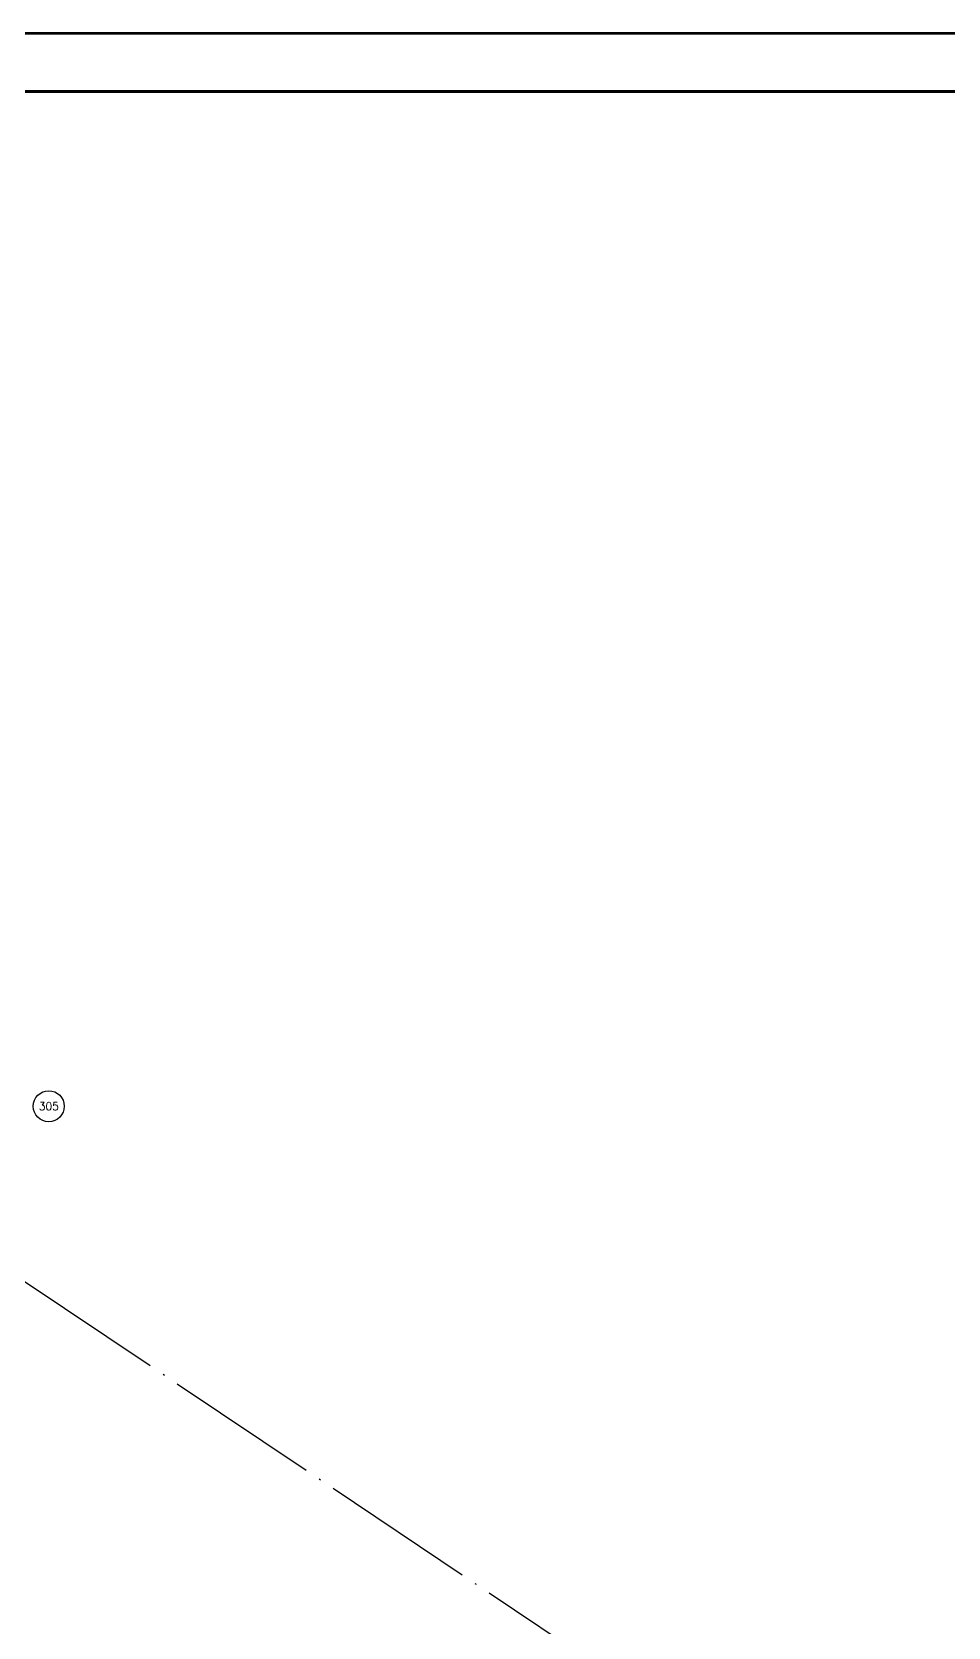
# Model space of a CAD drawing. Extents: x -1396510 to 1250330, y -1892470 to 1623980.
# Drawn here: x -122005 to -98395, y -1587983 to -1546872 of the extents above; entities that cross this region are included whole.
import ezdxf
from ezdxf.enums import TextEntityAlignment as Align

# ---------------------------------------------------------------- set-up
doc = ezdxf.new("R2010")
doc.units = 0
doc.header["$LTSCALE"] = 1000
doc.header["$MEASUREMENT"] = 0
doc.linetypes.add('DOTE', pattern=[2.42, 2, -0.2, 0.02, -0.2])
doc.layers.get('Defpoints').update_dxf_attribs({"color": 210})
for name, color, linetype in [('0-cxFrame', 155, 'Continuous'), ('A-AXIS-D', 1, 'Continuous'), ('A-AXIS-DOTE', 14, 'DOTE')]:
    doc.layers.add(name, color=color, linetype=linetype)
doc.layers.add('0-cxText', color=131, linetype='Continuous', lineweight=25)
doc.layers.add('A-云线2', color=3, linetype='Continuous', plot=False)
doc.styles.add('_TCH_AXIS', font='COMPLEX', dxfattribs={"bigfont": 'GBCBIG'})
doc.styles.add('cx_tuming', font='simhei.ttf')
doc.styles.add('cx_tuqian1', font='')
doc.styles.add('黑体', font='simhei.ttf', dxfattribs={"height": 12})
doc.styles.get('cx_tuqian1').set_extended_font_data('SimSun')

# ---------------------------------------------------------------- blocks, each defined once
blk = doc.blocks.new('世赫3#厂房一层0821')
at = {"layer": 'A-AXIS-D'}
blk.add_circle((191283.7, 64.3), 400, dxfattribs=at)
at = {"layer": 'A-AXIS-DOTE', "color": 8, "ltscale": 2}
blk.add_line((214000, -20100), (184004, 0), dxfattribs=at)
at = {"layer": 'A-AXIS-D', "color": 7, "style": '_TCH_AXIS'}
blk.add_text('305', height=206.28, dxfattribs=at).set_placement((191023.4, -38.9), (191544.1, -38.9), align=Align.FIT)
blk = doc.blocks.new('TK22.A0+2 L(Dragon)')
at = {"layer": '0-cxFrame', "color": 7, "const_width": 0.5}
blk.add_lwpolyline([(0, 0), (-1783, 0), (-1783, 841), (0, 841)], close=True, dxfattribs=at)
at = {"layer": '0-cxFrame', "const_width": 0.5}
blk.add_lwpolyline([(-80, 10), (-1763, 10), (-1763, 831), (-80, 831)], close=True, dxfattribs=at)
at = {"style": '黑体', "flags": 4}
blk.add_attdef('图幅', text='', height=3.3, dxfattribs=at).set_placement((-40, 3), align=Align.RIGHT)
at = {"layer": '0-cxText', "flags": 4}
for tag, height, style, p in [('建设单位', 3.5, 'cx_tuming', (-45, 240)), ('项目名称', 3.5, 'cx_tuming', (-45, 210)), ('子项名称', 3.5, 'cx_tuming', (-45, 180)), ('工程编号', 3.3, 'cx_tuqian1', (-35, 165)), ('图名1', 3.5, 'cx_tuming', (-45, 87)), ('图名2', 3.5, 'cx_tuming', (-45, 79)), ('图名3', 3.5, 'cx_tuming', (-45, 71)), ('出图日期', 3.3, 'cx_tuqian1', (-39, 60)), ('专业', 3.3, 'cx_tuqian1', (-55, 52)), ('图号', 3.3, 'cx_tuqian1', (-55, 44)), ('版次', 3.3, 'cx_tuqian1', (-20, 44))]:
    blk.add_attdef(tag, text='', height=height, dxfattribs=dict(at, style=style)).set_placement(p, align=Align.MIDDLE)
at = {"layer": 'Defpoints', "color": 6, "flags": 4}
for tag, height, style, p in [('tufu', 3.3, '黑体', (-12, 12)), ('dwfname', 4, 'cx_tuqian1', (-80, 3))]:
    blk.add_attdef(tag, text='', height=height, dxfattribs=dict(at, style=style)).set_placement(p, align=Align.RIGHT)

msp = doc.modelspace()

# ---------------------------------------------------------------- block references
at = {"layer": '0-cxFrame', "xscale": 150, "yscale": 150, "zscale": 150}
msp.add_blockref('TK22.A0+2 L(Dragon)', (-76103.8, -1673060), dxfattribs=at)
at = {"layer": 'A-云线2'}
msp.add_blockref('世赫3#厂房一层0821', (-312854.2, -1574624), dxfattribs=at)

doc.saveas('drawing.dxf')
